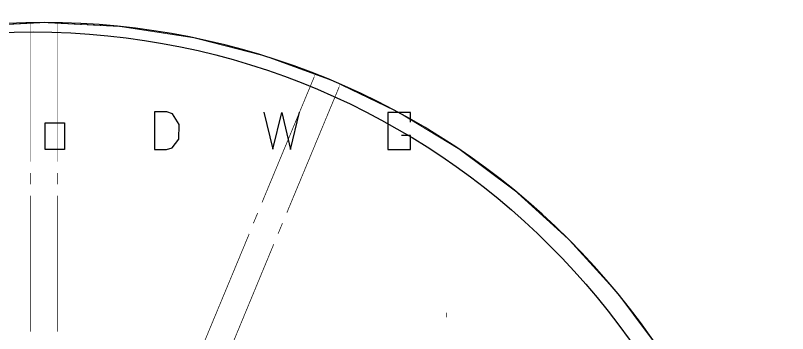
# Model space of a CAD drawing. Extents: x 0 to 595, y -1 to 841.
# Drawn here: x 389.4 to 475.9, y 399.9 to 435.6 of the extents above; entities that cross this region are included whole.
import ezdxf

# ---------------------------------------------------------------- set-up
doc = ezdxf.new("R2010")
doc.units = 0
doc.header["$MEASUREMENT"] = 0
doc.header["$XCLIPFRAME"] = 2
doc.linetypes.add('atContinuous2', pattern=[0])
doc.layers.add('at_Entity', color=7, linetype='Continuous')
doc.layers.add('at_Solid', color=7, linetype='Continuous')
picture_1 = doc.add_image_def('image1.jpg', size_in_pixel=(1446, 2048))

msp = doc.modelspace()

# ---------------------------------------------------------------- linework, layer by layer
at = {"layer": 'at_Entity', "color": 7}
for points in [[(384.111, 434.376, 0.0822, 0.0822, 0), (392.614, 434.811, 0.0822, 0.0822, 0), (401.118, 434.373, 0.0822, 0.0822, 0), (409.372, 433.109, 0.0822, 0.0822, 0), (417.335, 431.06, 0.0822, 0.0822, 0), (424.965, 428.267, 0.0822, 0.0822, 0), (432.222, 424.772, 0.0822, 0.0822, 0), (439.064, 420.615, 0.0822, 0.0822, 0), (445.451, 415.838, 0.0822, 0.0822, 0), (451.342, 410.483, 0.0822, 0.0822, 0), (456.695, 404.59, 0.0822, 0.0822, 0), (461.47, 398.2, 0.0822, 0.0822, 0), (465.626, 391.355, 0.0822, 0.0822, 0), (469.121, 384.096, 0.0822, 0.0822, 0), (471.916, 376.464, 0.0822, 0.0822, 0), (473.968, 368.5, 0.0822, 0.0822, 0), (475.237, 360.246, 0.0822, 0.0822, 0), (475.682, 351.743, 0.0822, 0.0822, 0), (475.229, 343.23, 0.0822, 0.0822, 0)], [(391.11, 419.201, 0.036, 0.036, 0), (391.11, 434.451, 0.036, 0.036, 0), (391.11, 434.811, 0.036, 0.036, 0)], [(394.096, 419.201, 0.036, 0.036, 0), (394.096, 434.451, 0.036, 0.036, 0), (394.096, 434.811, 0.036, 0.036, 0)], [(422.859, 428.732, 0.037, 0.037, 0), (423.007, 429.071, 0.037, 0.037, 0)], [(417.013, 414.648, 0.0822, 0.0822, 0), (422.859, 428.732, 0.0822, 0.0822, 0)], [(425.633, 427.567, 0.0382, 0.0382, 0), (425.76, 427.927, 0.0382, 0.0382, 0)], [(419.788, 413.483, 0.0822, 0.0822, 0), (425.633, 427.567, 0.0822, 0.0822, 0)], [(391.11, 416.66, 0.0822, 0.0822, 0), (391.11, 417.93, 0.0822, 0.0822, 0)], [(394.096, 416.66, 0.0822, 0.0822, 0), (394.096, 417.93, 0.0822, 0.0822, 0)], [(391.11, 400.139, 0.0822, 0.0822, 0), (391.11, 415.389, 0.0822, 0.0822, 0)], [(394.096, 400.139, 0.0822, 0.0822, 0), (394.096, 415.389, 0.0822, 0.0822, 0)], [(416.039, 412.297, 0.0822, 0.0822, 0), (416.526, 413.461, 0.0822, 0.0822, 0)], [(418.813, 411.132, 0.0822, 0.0822, 0), (419.3, 412.318, 0.0822, 0.0822, 0)], [(409.727, 397.026, 0.0822, 0.0822, 0), (415.573, 411.111, 0.0822, 0.0822, 0)], [(412.502, 395.882, 0.0822, 0.0822, 0), (418.326, 409.967, 0.0822, 0.0822, 0)], [(437.642, 401.77, 0.0508, 0.0508, 0), (437.642, 402.278, 0.0508, 0.0508, 0)]]:
    msp.add_lwpolyline(points, format="xyseb", dxfattribs=at)
at = {"layer": 'at_Entity', "color": 7, "linetype": 'atContinuous2'}
msp.add_circle((391.384, 351.921), 81.838, dxfattribs=at)
for centre, radius, start, end in [((392.55, 351.803), 83.004, 89.95615, 180.0415), ((392.646, 351.78), 83.031, 359.97459, 90.0226)]:
    msp.add_arc(centre, radius, start, end, dxfattribs=at)
at = {"layer": 'at_Solid', "color": 28}
for p, q in [((404.98, 424.788), (404.965, 420.581)), ((406.356, 424.803), (404.98, 424.788)), ((406.983, 424.573), (406.356, 424.803)), ((407.72, 423.399), (406.983, 424.573)), ((417.217, 424.766), (418.214, 420.634)), ((418.214, 420.634), (419.212, 424.742)), ((419.212, 424.742), (420.209, 420.587)), ((420.209, 420.587), (421.207, 424.766)), ((433.648, 424.725), (431.109, 424.725)), ((431.109, 424.725), (431.109, 420.581)), ((433.621, 423.66), (433.648, 424.725)), ((392.738, 423.566), (394.905, 423.566)), ((392.738, 420.581), (392.738, 423.566)), ((394.905, 423.566), (394.905, 420.581)), ((407.694, 421.724), (407.72, 423.399)), ((433.648, 422.159), (432.638, 422.159)), ((433.621, 420.581), (433.648, 422.159)), ((406.968, 420.75), (407.694, 421.724)), ((394.905, 420.581), (392.738, 420.581)), ((404.965, 420.581), (406.326, 420.581)), ((406.326, 420.581), (406.968, 420.75)), ((431.109, 420.581), (433.621, 420.581))]:
    msp.add_line(p, q, dxfattribs=at)

# ---------------------------------------------------------------- pictures from other files: only their frames are drawn
image = msp.add_image(picture_1, insert=(0, 0.007), size_in_units=(594.459, 841.545))
image.set_boundary_path([(0.0258, 2047.9834), (1446.026, 2047.9834), (1446.026, -0.0166), (0.0258, -0.0166), (0.0258, 2047.9834)])

doc.saveas('drawing.dxf')
